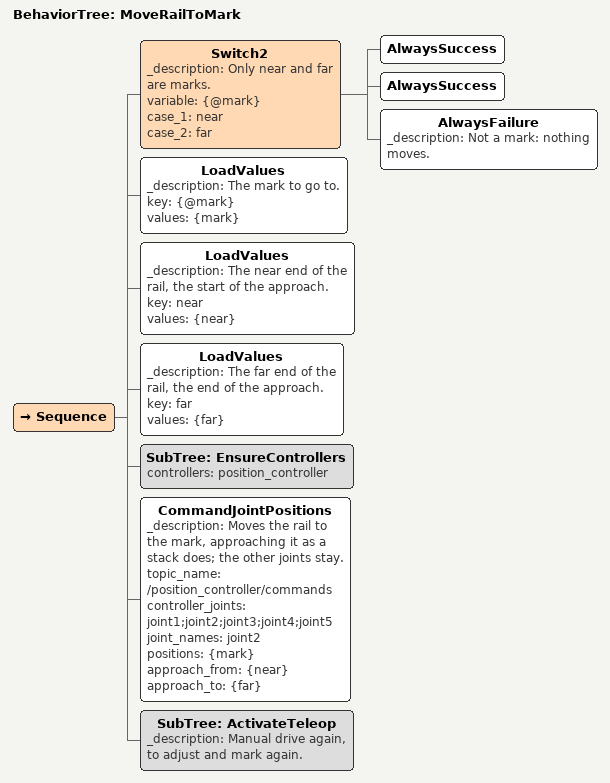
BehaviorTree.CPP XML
<?xml version="1.0" encoding="UTF-8"?>
<root BTCPP_format="4" main_tree_to_execute="MoveRailToMark">

  <BehaviorTree ID="MoveRailToMark" _description="Moves the rail back to a mark of the stack, then hands the robot back to manual drive.">
    <Sequence>
      <Switch2 _description="Only near and far are marks." variable="{@mark}" case_1="near" case_2="far">
        <AlwaysSuccess/>
        <AlwaysSuccess/>
        <AlwaysFailure _description="Not a mark: nothing moves."/>
      </Switch2>
      <LoadValues _description="The mark to go to." key="{@mark}" values="{mark}"/>
      <LoadValues _description="The near end of the rail, the start of the approach." key="near" values="{near}"/>
      <LoadValues _description="The far end of the rail, the end of the approach." key="far" values="{far}"/>
      <SubTree ID="EnsureControllers" controllers="position_controller"/>
      <CommandJointPositions _description="Moves the rail to the mark, approaching it as a stack does; the other joints stay."
                             topic_name="/position_controller/commands"
                             controller_joints="joint1;joint2;joint3;joint4;joint5"
                             joint_names="joint2" positions="{mark}"
                             approach_from="{near}" approach_to="{far}"/>
      <SubTree ID="ActivateTeleop" _description="Manual drive again, to adjust and mark again."/>
    </Sequence>
  </BehaviorTree>

  <!-- The payload of the objective, for editors: what each entry is, with an example. -->

</root>
